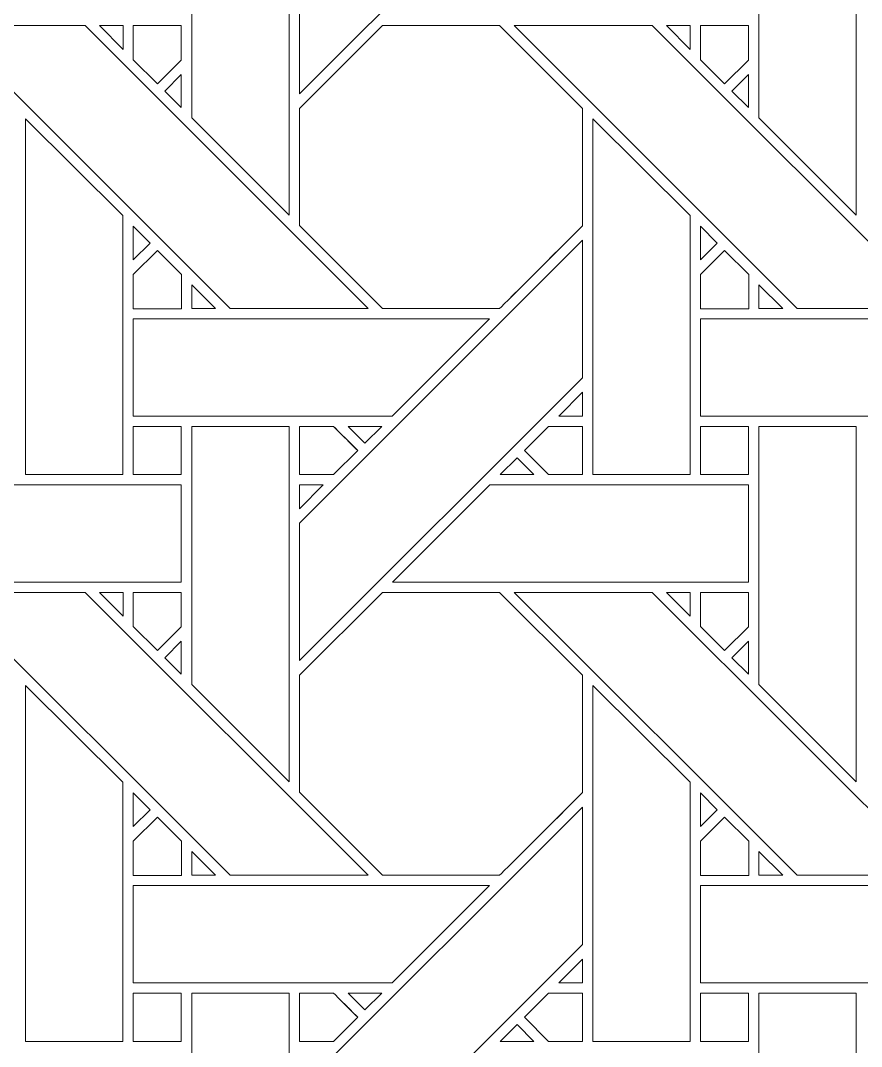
# Model space of a CAD drawing. Header units: inches. Extents: x 6.4 to 18.4, y 3.1 to 15.1.
# Drawn here: x 14.051 to 15.458, y 7.148 to 8.866 of the extents above; entities that cross this region are included whole.
import ezdxf

# ---------------------------------------------------------------- set-up
doc = ezdxf.new("R2010")
doc.units = ezdxf.units.IN
doc.header["$MEASUREMENT"] = 0
doc.layers.add('Design', color=7, linetype='Continuous', lineweight=0)

msp = doc.modelspace()

# ---------------------------------------------------------------- linework, layer by layer
at = {"layer": 'Design'}
for points, knots in [([(18.3821, 15.0948), (18.3821, 15.0948), (6.3829, 15.0948), (6.3829, 15.0948), (6.3829, 15.0948), (6.3829, 3.0948), (6.3829, 3.0948), (6.3829, 3.0948), (18.3829, 3.0948), (18.3829, 3.0948), (18.3829, 3.0948), (18.3829, 15.0948), (18.3829, 15.0948), (18.3829, 15.0948), (18.3821, 15.0948), (18.3821, 15.0948)], [0, 0, 0, 0, 1, 1, 1, 2, 2, 2, 3, 3, 3, 4, 4, 4, 5, 5, 5, 5]), ([(17.6485, 14.3611), (17.6485, 14.3611), (7.1165, 14.3611), (7.1165, 14.3611), (7.1165, 14.3611), (7.1165, 3.8284), (7.1165, 3.8284), (7.1165, 3.8284), (17.6492, 3.8284), (17.6492, 3.8284), (17.6492, 3.8284), (17.6492, 14.3611), (17.6492, 14.3611), (17.6492, 14.3611), (17.6485, 14.3611), (17.6485, 14.3611)], [0, 0, 0, 0, 1, 1, 1, 2, 2, 2, 3, 3, 3, 4, 4, 4, 5, 5, 5, 5]), ([(14.9915, 9.2166), (14.9915, 9.2166), (14.5179, 8.743), (14.5179, 8.743), (14.5179, 8.743), (14.5179, 8.9731), (14.5179, 8.9731), (14.5179, 8.9731), (14.9915, 9.4467), (14.9915, 9.4467), (14.9915, 9.4467), (14.9915, 9.2166), (14.9915, 9.2166)], [0, 0, 0, 0, 1, 1, 1, 2, 2, 2, 3, 3, 3, 4, 4, 4, 4]), ([(14.5007, 8.5401), (14.5007, 8.5401), (14.3378, 8.703), (14.3378, 8.703), (14.3378, 8.703), (14.3378, 9.1352), (14.3378, 9.1352), (14.3378, 9.1352), (14.5007, 9.1352), (14.5007, 9.1352), (14.5007, 9.1352), (14.5007, 8.5401), (14.5007, 8.5401)], [0, 0, 0, 0, 1, 1, 1, 2, 2, 2, 3, 3, 3, 4, 4, 4, 4]), ([(15.2865, 8.703), (15.2865, 8.703), (15.2865, 9.1352), (15.2865, 9.1352), (15.2865, 9.1352), (15.4494, 9.1352), (15.4494, 9.1352), (15.4494, 9.1352), (15.4494, 8.5401), (15.4494, 8.5401), (15.4494, 8.5401), (15.2865, 8.703), (15.2865, 8.703)], [0, 0, 0, 0, 1, 1, 1, 2, 2, 2, 3, 3, 3, 4, 4, 4, 4]), ([(14.4018, 8.3837), (14.4018, 8.3837), (13.9283, 8.8573), (13.9283, 8.8573), (13.9283, 8.8573), (14.1592, 8.8573), (14.1592, 8.8573), (14.1592, 8.8573), (14.6329, 8.3837), (14.6329, 8.3837), (14.6329, 8.3837), (14.4018, 8.3837), (14.4018, 8.3837)], [0, 0, 0, 0, 1, 1, 1, 2, 2, 2, 3, 3, 3, 4, 4, 4, 4]), ([(14.2228, 8.8573), (14.2228, 8.8573), (14.2228, 8.8175), (14.2228, 8.8175), (14.2228, 8.8175), (14.1833, 8.8573), (14.1833, 8.8573), (14.1833, 8.8573), (14.2228, 8.8573), (14.2228, 8.8573)], [0, 0, 0, 0, 1, 1, 1, 2, 2, 2, 3, 3, 3, 3]), ([(14.3203, 8.8573), (14.3203, 8.8573), (14.3203, 8.7997), (14.3203, 8.7997), (14.3203, 8.7997), (14.2803, 8.7598), (14.2803, 8.7598), (14.2803, 8.7598), (14.24, 8.8001), (14.24, 8.8001), (14.24, 8.8001), (14.24, 8.8573), (14.24, 8.8573), (14.24, 8.8573), (14.3203, 8.8573), (14.3203, 8.8573)], [0, 0, 0, 0, 1, 1, 1, 2, 2, 2, 3, 3, 3, 4, 4, 4, 5, 5, 5, 5]), ([(14.2803, 8.7598), (14.2803, 8.7598), (14.24, 8.8001), (14.24, 8.8001), (14.24, 8.8001), (14.24, 8.8573), (14.24, 8.8573), (14.24, 8.8573), (14.3203, 8.8573), (14.3203, 8.8573), (14.3203, 8.8573), (14.3203, 8.7997), (14.3203, 8.7997), (14.3203, 8.7997), (14.2803, 8.7598), (14.2803, 8.7598)], [0, 0, 0, 0, 1, 1, 1, 2, 2, 2, 3, 3, 3, 4, 4, 4, 5, 5, 5, 5]), ([(14.6566, 8.8573), (14.6566, 8.8573), (14.8528, 8.8573), (14.8528, 8.8573), (14.8528, 8.8573), (14.9915, 8.7186), (14.9915, 8.7186), (14.9915, 8.7186), (14.9915, 8.5224), (14.9915, 8.5224), (14.9737, 8.5045), (14.8618, 8.3927), (14.8528, 8.3837), (14.8528, 8.3837), (14.6571, 8.3837), (14.6571, 8.3837), (14.6571, 8.3837), (14.5179, 8.5229), (14.5179, 8.5229), (14.5179, 8.5229), (14.5179, 8.7186), (14.5179, 8.7186), (14.5179, 8.7186), (14.6566, 8.8573), (14.6566, 8.8573)], [0, 0, 0, 0, 1, 1, 1, 2, 2, 2, 3, 3, 3, 4, 4, 4, 5, 5, 5, 6, 6, 6, 7, 7, 7, 8, 8, 8, 8]), ([(14.9915, 8.5224), (14.9735, 8.5042), (14.8616, 8.3925), (14.8528, 8.3837), (14.8528, 8.3837), (14.6571, 8.3837), (14.6571, 8.3837), (14.6571, 8.3837), (14.5179, 8.5229), (14.5179, 8.5229), (14.5179, 8.5229), (14.5179, 8.7186), (14.5179, 8.7186), (14.5179, 8.7186), (14.6566, 8.8573), (14.6566, 8.8573), (14.6566, 8.8573), (14.8528, 8.8573), (14.8528, 8.8573), (14.8528, 8.8573), (14.9915, 8.7186), (14.9915, 8.7186), (14.9915, 8.7186), (14.9915, 8.5224), (14.9915, 8.5224)], [0, 0, 0, 0, 1, 1, 1, 2, 2, 2, 3, 3, 3, 4, 4, 4, 5, 5, 5, 6, 6, 6, 7, 7, 7, 8, 8, 8, 8]), ([(15.3505, 8.3837), (15.3505, 8.3837), (14.877, 8.8573), (14.877, 8.8573), (14.877, 8.8573), (15.1079, 8.8573), (15.1079, 8.8573), (15.1079, 8.8573), (15.5816, 8.3837), (15.5816, 8.3837), (15.5816, 8.3837), (15.3505, 8.3837), (15.3505, 8.3837)], [0, 0, 0, 0, 1, 1, 1, 2, 2, 2, 3, 3, 3, 4, 4, 4, 4]), ([(15.1715, 8.8573), (15.1715, 8.8573), (15.1715, 8.8175), (15.1715, 8.8175), (15.1715, 8.8175), (15.1321, 8.8573), (15.1321, 8.8573), (15.1321, 8.8573), (15.1715, 8.8573), (15.1715, 8.8573)], [0, 0, 0, 0, 1, 1, 1, 2, 2, 2, 3, 3, 3, 3]), ([(15.269, 8.8573), (15.269, 8.8573), (15.269, 8.7997), (15.269, 8.7997), (15.269, 8.7997), (15.2291, 8.7598), (15.2291, 8.7598), (15.2291, 8.7598), (15.1887, 8.8001), (15.1887, 8.8001), (15.1887, 8.8001), (15.1887, 8.8573), (15.1887, 8.8573), (15.1887, 8.8573), (15.269, 8.8573), (15.269, 8.8573)], [0, 0, 0, 0, 1, 1, 1, 2, 2, 2, 3, 3, 3, 4, 4, 4, 5, 5, 5, 5]), ([(15.2291, 8.7598), (15.2291, 8.7598), (15.1887, 8.8001), (15.1887, 8.8001), (15.1887, 8.8001), (15.1887, 8.8573), (15.1887, 8.8573), (15.1887, 8.8573), (15.269, 8.8573), (15.269, 8.8573), (15.269, 8.8573), (15.269, 8.7997), (15.269, 8.7997), (15.269, 8.7997), (15.2291, 8.7598), (15.2291, 8.7598)], [0, 0, 0, 0, 1, 1, 1, 2, 2, 2, 3, 3, 3, 4, 4, 4, 5, 5, 5, 5]), ([(14.3203, 8.7755), (14.3203, 8.7755), (14.3203, 8.7203), (14.3203, 8.7203), (14.3203, 8.7203), (14.2925, 8.7477), (14.2925, 8.7477), (14.2925, 8.7477), (14.3203, 8.7755), (14.3203, 8.7755)], [0, 0, 0, 0, 1, 1, 1, 2, 2, 2, 3, 3, 3, 3]), ([(15.269, 8.7755), (15.269, 8.7755), (15.269, 8.7203), (15.269, 8.7203), (15.269, 8.7203), (15.2412, 8.7477), (15.2412, 8.7477), (15.2412, 8.7477), (15.269, 8.7755), (15.269, 8.7755)], [0, 0, 0, 0, 1, 1, 1, 2, 2, 2, 3, 3, 3, 3]), ([(14.0599, 8.1057), (14.0599, 8.1057), (14.0599, 8.7015), (14.0599, 8.7015), (14.0599, 8.7015), (14.2227, 8.5394), (14.2227, 8.5394), (14.2227, 8.5394), (14.2227, 8.1057), (14.2227, 8.1057), (14.2227, 8.1057), (14.0599, 8.1057), (14.0599, 8.1057)], [0, 0, 0, 0, 1, 1, 1, 2, 2, 2, 3, 3, 3, 4, 4, 4, 4]), ([(15.0087, 8.1057), (15.0087, 8.1057), (15.0087, 8.7015), (15.0087, 8.7015), (15.0087, 8.7015), (15.1714, 8.5394), (15.1714, 8.5394), (15.1714, 8.5394), (15.1714, 8.1057), (15.1714, 8.1057), (15.1714, 8.1057), (15.0087, 8.1057), (15.0087, 8.1057)], [0, 0, 0, 0, 1, 1, 1, 2, 2, 2, 3, 3, 3, 4, 4, 4, 4]), ([(14.24, 8.4651), (14.24, 8.4651), (14.24, 8.5219), (14.24, 8.5219), (14.24, 8.5219), (14.2682, 8.4933), (14.2682, 8.4933), (14.2682, 8.4933), (14.24, 8.4651), (14.24, 8.4651)], [0, 0, 0, 0, 1, 1, 1, 2, 2, 2, 3, 3, 3, 3]), ([(15.1887, 8.4651), (15.1887, 8.4651), (15.1887, 8.5219), (15.1887, 8.5219), (15.1887, 8.5219), (15.2169, 8.4933), (15.2169, 8.4933), (15.2169, 8.4933), (15.1887, 8.4651), (15.1887, 8.4651)], [0, 0, 0, 0, 1, 1, 1, 2, 2, 2, 3, 3, 3, 3]), ([(14.9915, 8.2679), (14.9915, 8.2679), (14.5179, 7.7943), (14.5179, 7.7943), (14.5179, 7.7943), (14.5179, 8.0244), (14.5179, 8.0244), (14.5179, 8.0244), (14.9915, 8.498), (14.9915, 8.498), (14.9915, 8.498), (14.9915, 8.2679), (14.9915, 8.2679)], [0, 0, 0, 0, 1, 1, 1, 2, 2, 2, 3, 3, 3, 4, 4, 4, 4]), ([(14.24, 8.3834), (14.24, 8.3834), (14.24, 8.4407), (14.24, 8.4407), (14.24, 8.4407), (14.2803, 8.4811), (14.2803, 8.4811), (14.2803, 8.4811), (14.3207, 8.4407), (14.3207, 8.4407), (14.3207, 8.4407), (14.3207, 8.3834), (14.3207, 8.3834), (14.3207, 8.3834), (14.24, 8.3834), (14.24, 8.3834)], [0, 0, 0, 0, 1, 1, 1, 2, 2, 2, 3, 3, 3, 4, 4, 4, 5, 5, 5, 5]), ([(14.2803, 8.4811), (14.2803, 8.4811), (14.3207, 8.4407), (14.3207, 8.4407), (14.3207, 8.4407), (14.3207, 8.3834), (14.3207, 8.3834), (14.3207, 8.3834), (14.24, 8.3834), (14.24, 8.3834), (14.24, 8.3834), (14.24, 8.4407), (14.24, 8.4407), (14.24, 8.4407), (14.2803, 8.4811), (14.2803, 8.4811)], [0, 0, 0, 0, 1, 1, 1, 2, 2, 2, 3, 3, 3, 4, 4, 4, 5, 5, 5, 5]), ([(15.1887, 8.3834), (15.1887, 8.3834), (15.1887, 8.4407), (15.1887, 8.4407), (15.1887, 8.4407), (15.2291, 8.4811), (15.2291, 8.4811), (15.2291, 8.4811), (15.2694, 8.4407), (15.2694, 8.4407), (15.2694, 8.4407), (15.2694, 8.3834), (15.2694, 8.3834), (15.2694, 8.3834), (15.1887, 8.3834), (15.1887, 8.3834)], [0, 0, 0, 0, 1, 1, 1, 2, 2, 2, 3, 3, 3, 4, 4, 4, 5, 5, 5, 5]), ([(15.2291, 8.4811), (15.2291, 8.4811), (15.2694, 8.4407), (15.2694, 8.4407), (15.2694, 8.4407), (15.2694, 8.3834), (15.2694, 8.3834), (15.2694, 8.3834), (15.1887, 8.3834), (15.1887, 8.3834), (15.1887, 8.3834), (15.1887, 8.4407), (15.1887, 8.4407), (15.1887, 8.4407), (15.2291, 8.4811), (15.2291, 8.4811)], [0, 0, 0, 0, 1, 1, 1, 2, 2, 2, 3, 3, 3, 4, 4, 4, 5, 5, 5, 5]), ([(14.3379, 8.3837), (14.3379, 8.3837), (14.3379, 8.4235), (14.3379, 8.4235), (14.3379, 8.4235), (14.3776, 8.3837), (14.3776, 8.3837), (14.3776, 8.3837), (14.3379, 8.3837), (14.3379, 8.3837)], [0, 0, 0, 0, 1, 1, 1, 2, 2, 2, 3, 3, 3, 3]), ([(15.2866, 8.3837), (15.2866, 8.3837), (15.2866, 8.4235), (15.2866, 8.4235), (15.2866, 8.4235), (15.3264, 8.3837), (15.3264, 8.3837), (15.3264, 8.3837), (15.2866, 8.3837), (15.2866, 8.3837)], [0, 0, 0, 0, 1, 1, 1, 2, 2, 2, 3, 3, 3, 3]), ([(14.24, 8.2037), (14.24, 8.2037), (14.24, 8.3664), (14.24, 8.3664), (14.24, 8.3664), (14.8357, 8.3664), (14.8357, 8.3664), (14.8357, 8.3664), (14.673, 8.2037), (14.673, 8.2037), (14.673, 8.2037), (14.24, 8.2037), (14.24, 8.2037)], [0, 0, 0, 0, 1, 1, 1, 2, 2, 2, 3, 3, 3, 4, 4, 4, 4]), ([(15.6217, 8.2037), (15.6217, 8.2037), (15.1887, 8.2037), (15.1887, 8.2037), (15.1887, 8.2037), (15.1887, 8.3664), (15.1887, 8.3664), (15.1887, 8.3664), (15.7844, 8.3664), (15.7844, 8.3664), (15.7844, 8.3664), (15.6217, 8.2037), (15.6217, 8.2037)], [0, 0, 0, 0, 1, 1, 1, 2, 2, 2, 3, 3, 3, 4, 4, 4, 4]), ([(14.9517, 8.2038), (14.9517, 8.2038), (14.9915, 8.2435), (14.9915, 8.2435), (14.9915, 8.2435), (14.9915, 8.2038), (14.9915, 8.2038), (14.9915, 8.2038), (14.9517, 8.2038), (14.9517, 8.2038)], [0, 0, 0, 0, 1, 1, 1, 2, 2, 2, 3, 3, 3, 3]), ([(14.24, 8.1865), (14.24, 8.1865), (14.3203, 8.1865), (14.3203, 8.1865), (14.3203, 8.1865), (14.3203, 8.1057), (14.3203, 8.1057), (14.3203, 8.1057), (14.24, 8.1057), (14.24, 8.1057), (14.24, 8.1057), (14.24, 8.1865), (14.24, 8.1865)], [0, 0, 0, 0, 1, 1, 1, 2, 2, 2, 3, 3, 3, 4, 4, 4, 4]), ([(14.24, 8.1057), (14.24, 8.1057), (14.24, 8.1865), (14.24, 8.1865), (14.24, 8.1865), (14.3203, 8.1865), (14.3203, 8.1865), (14.3203, 8.1865), (14.3203, 8.1057), (14.3203, 8.1057), (14.3203, 8.1057), (14.24, 8.1057), (14.24, 8.1057)], [0, 0, 0, 0, 1, 1, 1, 2, 2, 2, 3, 3, 3, 4, 4, 4, 4]), ([(14.5007, 7.5914), (14.5007, 7.5914), (14.3378, 7.7543), (14.3378, 7.7543), (14.3378, 7.7543), (14.3378, 8.1865), (14.3378, 8.1865), (14.3378, 8.1865), (14.5007, 8.1865), (14.5007, 8.1865), (14.5007, 8.1865), (14.5007, 7.5914), (14.5007, 7.5914)], [0, 0, 0, 0, 1, 1, 1, 2, 2, 2, 3, 3, 3, 4, 4, 4, 4]), ([(14.5749, 8.1865), (14.5801, 8.1813), (14.6108, 8.1505), (14.6153, 8.1461), (14.6153, 8.1461), (14.5748, 8.1057), (14.5748, 8.1057), (14.5748, 8.1057), (14.5179, 8.1057), (14.5179, 8.1057), (14.5179, 8.1057), (14.5179, 8.1865), (14.5179, 8.1865), (14.5179, 8.1865), (14.5749, 8.1865), (14.5749, 8.1865)], [0, 0, 0, 0, 1, 1, 1, 2, 2, 2, 3, 3, 3, 4, 4, 4, 5, 5, 5, 5]), ([(14.5179, 8.1057), (14.5179, 8.1057), (14.5179, 8.1865), (14.5179, 8.1865), (14.5179, 8.1865), (14.5749, 8.1865), (14.5749, 8.1865), (14.5749, 8.1865), (14.6153, 8.1461), (14.6153, 8.1461), (14.6153, 8.1461), (14.5748, 8.1057), (14.5748, 8.1057), (14.5748, 8.1057), (14.5179, 8.1057), (14.5179, 8.1057)], [0, 0, 0, 0, 1, 1, 1, 2, 2, 2, 3, 3, 3, 4, 4, 4, 5, 5, 5, 5]), ([(14.5993, 8.1865), (14.5993, 8.1865), (14.6557, 8.1865), (14.6557, 8.1865), (14.6557, 8.1865), (14.6275, 8.1583), (14.6275, 8.1583), (14.6275, 8.1583), (14.5993, 8.1865), (14.5993, 8.1865)], [0, 0, 0, 0, 1, 1, 1, 2, 2, 2, 3, 3, 3, 3]), ([(14.9344, 8.1057), (14.9344, 8.1057), (14.8941, 8.1461), (14.8941, 8.1461), (14.8941, 8.1461), (14.9345, 8.1865), (14.9345, 8.1865), (14.9345, 8.1865), (14.9915, 8.1865), (14.9915, 8.1865), (14.9915, 8.1865), (14.9915, 8.1057), (14.9915, 8.1057), (14.9915, 8.1057), (14.9344, 8.1057), (14.9344, 8.1057)], [0, 0, 0, 0, 1, 1, 1, 2, 2, 2, 3, 3, 3, 4, 4, 4, 5, 5, 5, 5]), ([(14.9915, 8.1057), (14.9915, 8.1057), (14.9344, 8.1057), (14.9344, 8.1057), (14.9344, 8.1057), (14.8941, 8.1461), (14.8941, 8.1461), (14.8941, 8.1461), (14.9345, 8.1865), (14.9345, 8.1865), (14.9345, 8.1865), (14.9915, 8.1865), (14.9915, 8.1865), (14.9915, 8.1865), (14.9915, 8.1057), (14.9915, 8.1057)], [0, 0, 0, 0, 1, 1, 1, 2, 2, 2, 3, 3, 3, 4, 4, 4, 5, 5, 5, 5]), ([(15.1887, 8.1865), (15.1887, 8.1865), (15.269, 8.1865), (15.269, 8.1865), (15.269, 8.1865), (15.269, 8.1057), (15.269, 8.1057), (15.269, 8.1057), (15.1887, 8.1057), (15.1887, 8.1057), (15.1887, 8.1057), (15.1887, 8.1865), (15.1887, 8.1865)], [0, 0, 0, 0, 1, 1, 1, 2, 2, 2, 3, 3, 3, 4, 4, 4, 4]), ([(15.1887, 8.1057), (15.1887, 8.1057), (15.1887, 8.1865), (15.1887, 8.1865), (15.1887, 8.1865), (15.269, 8.1865), (15.269, 8.1865), (15.269, 8.1865), (15.269, 8.1057), (15.269, 8.1057), (15.269, 8.1057), (15.1887, 8.1057), (15.1887, 8.1057)], [0, 0, 0, 0, 1, 1, 1, 2, 2, 2, 3, 3, 3, 4, 4, 4, 4]), ([(15.2865, 7.7543), (15.2865, 7.7543), (15.2865, 8.1865), (15.2865, 8.1865), (15.2865, 8.1865), (15.4494, 8.1865), (15.4494, 8.1865), (15.4494, 8.1865), (15.4494, 7.5914), (15.4494, 7.5914), (15.4494, 7.5914), (15.2865, 7.7543), (15.2865, 7.7543)], [0, 0, 0, 0, 1, 1, 1, 2, 2, 2, 3, 3, 3, 4, 4, 4, 4]), ([(14.8537, 8.1057), (14.8537, 8.1057), (14.8819, 8.1339), (14.8819, 8.1339), (14.8819, 8.1339), (14.9102, 8.1057), (14.9102, 8.1057), (14.9102, 8.1057), (14.8537, 8.1057), (14.8537, 8.1057)], [0, 0, 0, 0, 1, 1, 1, 2, 2, 2, 3, 3, 3, 3]), ([(14.3203, 8.0885), (14.3203, 8.0885), (14.3203, 7.9257), (14.3203, 7.9257), (14.3203, 7.9257), (13.725, 7.9257), (13.725, 7.9257), (13.725, 7.9257), (13.8878, 8.0885), (13.8878, 8.0885), (13.8878, 8.0885), (14.3203, 8.0885), (14.3203, 8.0885)], [0, 0, 0, 0, 1, 1, 1, 2, 2, 2, 3, 3, 3, 4, 4, 4, 4]), ([(14.5577, 8.0885), (14.5577, 8.0885), (14.5179, 8.0487), (14.5179, 8.0487), (14.5179, 8.0487), (14.5179, 8.0885), (14.5179, 8.0885), (14.5179, 8.0885), (14.5577, 8.0885), (14.5577, 8.0885)], [0, 0, 0, 0, 1, 1, 1, 2, 2, 2, 3, 3, 3, 3]), ([(15.269, 8.0885), (15.269, 8.0885), (15.269, 7.9257), (15.269, 7.9257), (15.269, 7.9257), (14.6737, 7.9257), (14.6737, 7.9257), (14.6737, 7.9257), (14.8365, 8.0885), (14.8365, 8.0885), (14.8365, 8.0885), (15.269, 8.0885), (15.269, 8.0885)], [0, 0, 0, 0, 1, 1, 1, 2, 2, 2, 3, 3, 3, 4, 4, 4, 4]), ([(14.4018, 7.435), (14.4018, 7.435), (13.9283, 7.9086), (13.9283, 7.9086), (13.9283, 7.9086), (14.1592, 7.9086), (14.1592, 7.9086), (14.1592, 7.9086), (14.6329, 7.435), (14.6329, 7.435), (14.6329, 7.435), (14.4018, 7.435), (14.4018, 7.435)], [0, 0, 0, 0, 1, 1, 1, 2, 2, 2, 3, 3, 3, 4, 4, 4, 4]), ([(14.2228, 7.9086), (14.2228, 7.9086), (14.2228, 7.8688), (14.2228, 7.8688), (14.2228, 7.8688), (14.1833, 7.9086), (14.1833, 7.9086), (14.1833, 7.9086), (14.2228, 7.9086), (14.2228, 7.9086)], [0, 0, 0, 0, 1, 1, 1, 2, 2, 2, 3, 3, 3, 3]), ([(14.3203, 7.9086), (14.3203, 7.9086), (14.3203, 7.851), (14.3203, 7.851), (14.3203, 7.851), (14.2803, 7.8111), (14.2803, 7.8111), (14.2803, 7.8111), (14.24, 7.8514), (14.24, 7.8514), (14.24, 7.8514), (14.24, 7.9086), (14.24, 7.9086), (14.24, 7.9086), (14.3203, 7.9086), (14.3203, 7.9086)], [0, 0, 0, 0, 1, 1, 1, 2, 2, 2, 3, 3, 3, 4, 4, 4, 5, 5, 5, 5]), ([(14.2803, 7.8111), (14.2803, 7.8111), (14.24, 7.8514), (14.24, 7.8514), (14.24, 7.8514), (14.24, 7.9086), (14.24, 7.9086), (14.24, 7.9086), (14.3203, 7.9086), (14.3203, 7.9086), (14.3203, 7.9086), (14.3203, 7.851), (14.3203, 7.851), (14.3203, 7.851), (14.2803, 7.8111), (14.2803, 7.8111)], [0, 0, 0, 0, 1, 1, 1, 2, 2, 2, 3, 3, 3, 4, 4, 4, 5, 5, 5, 5]), ([(14.6566, 7.9086), (14.6566, 7.9086), (14.8528, 7.9086), (14.8528, 7.9086), (14.8528, 7.9086), (14.9915, 7.7699), (14.9915, 7.7699), (14.9915, 7.7699), (14.9915, 7.5737), (14.9915, 7.5737), (14.9737, 7.5557), (14.8618, 7.444), (14.8528, 7.435), (14.8528, 7.435), (14.6571, 7.435), (14.6571, 7.435), (14.6571, 7.435), (14.5179, 7.5742), (14.5179, 7.5742), (14.5179, 7.5742), (14.5179, 7.7699), (14.5179, 7.7699), (14.5179, 7.7699), (14.6566, 7.9086), (14.6566, 7.9086)], [0, 0, 0, 0, 1, 1, 1, 2, 2, 2, 3, 3, 3, 4, 4, 4, 5, 5, 5, 6, 6, 6, 7, 7, 7, 8, 8, 8, 8]), ([(14.9915, 7.5737), (14.9736, 7.5556), (14.8617, 7.4439), (14.8528, 7.435), (14.8528, 7.435), (14.6571, 7.435), (14.6571, 7.435), (14.6571, 7.435), (14.5179, 7.5742), (14.5179, 7.5742), (14.5179, 7.5742), (14.5179, 7.7699), (14.5179, 7.7699), (14.5179, 7.7699), (14.6566, 7.9086), (14.6566, 7.9086), (14.6566, 7.9086), (14.8528, 7.9086), (14.8528, 7.9086), (14.8528, 7.9086), (14.9915, 7.7699), (14.9915, 7.7699), (14.9915, 7.7699), (14.9915, 7.5737), (14.9915, 7.5737)], [0, 0, 0, 0, 1, 1, 1, 2, 2, 2, 3, 3, 3, 4, 4, 4, 5, 5, 5, 6, 6, 6, 7, 7, 7, 8, 8, 8, 8]), ([(15.3505, 7.435), (15.3505, 7.435), (14.877, 7.9086), (14.877, 7.9086), (14.877, 7.9086), (15.1079, 7.9086), (15.1079, 7.9086), (15.1079, 7.9086), (15.5816, 7.435), (15.5816, 7.435), (15.5816, 7.435), (15.3505, 7.435), (15.3505, 7.435)], [0, 0, 0, 0, 1, 1, 1, 2, 2, 2, 3, 3, 3, 4, 4, 4, 4]), ([(15.1715, 7.9086), (15.1715, 7.9086), (15.1715, 7.8688), (15.1715, 7.8688), (15.1715, 7.8688), (15.1321, 7.9086), (15.1321, 7.9086), (15.1321, 7.9086), (15.1715, 7.9086), (15.1715, 7.9086)], [0, 0, 0, 0, 1, 1, 1, 2, 2, 2, 3, 3, 3, 3]), ([(15.269, 7.9086), (15.269, 7.9086), (15.269, 7.851), (15.269, 7.851), (15.269, 7.851), (15.2291, 7.8111), (15.2291, 7.8111), (15.2291, 7.8111), (15.1887, 7.8514), (15.1887, 7.8514), (15.1887, 7.8514), (15.1887, 7.9086), (15.1887, 7.9086), (15.1887, 7.9086), (15.269, 7.9086), (15.269, 7.9086)], [0, 0, 0, 0, 1, 1, 1, 2, 2, 2, 3, 3, 3, 4, 4, 4, 5, 5, 5, 5]), ([(15.2291, 7.8111), (15.2291, 7.8111), (15.1887, 7.8514), (15.1887, 7.8514), (15.1887, 7.8514), (15.1887, 7.9086), (15.1887, 7.9086), (15.1887, 7.9086), (15.269, 7.9086), (15.269, 7.9086), (15.269, 7.9086), (15.269, 7.851), (15.269, 7.851), (15.269, 7.851), (15.2291, 7.8111), (15.2291, 7.8111)], [0, 0, 0, 0, 1, 1, 1, 2, 2, 2, 3, 3, 3, 4, 4, 4, 5, 5, 5, 5]), ([(14.3203, 7.8268), (14.3203, 7.8268), (14.3203, 7.7716), (14.3203, 7.7716), (14.3203, 7.7716), (14.2925, 7.799), (14.2925, 7.799), (14.2925, 7.799), (14.3203, 7.8268), (14.3203, 7.8268)], [0, 0, 0, 0, 1, 1, 1, 2, 2, 2, 3, 3, 3, 3]), ([(15.269, 7.8268), (15.269, 7.8268), (15.269, 7.7716), (15.269, 7.7716), (15.269, 7.7716), (15.2412, 7.799), (15.2412, 7.799), (15.2412, 7.799), (15.269, 7.8268), (15.269, 7.8268)], [0, 0, 0, 0, 1, 1, 1, 2, 2, 2, 3, 3, 3, 3]), ([(14.0599, 7.157), (14.0599, 7.157), (14.0599, 7.7528), (14.0599, 7.7528), (14.0599, 7.7528), (14.2227, 7.5906), (14.2227, 7.5906), (14.2227, 7.5906), (14.2227, 7.157), (14.2227, 7.157), (14.2227, 7.157), (14.0599, 7.157), (14.0599, 7.157)], [0, 0, 0, 0, 1, 1, 1, 2, 2, 2, 3, 3, 3, 4, 4, 4, 4]), ([(15.0087, 7.157), (15.0087, 7.157), (15.0087, 7.7528), (15.0087, 7.7528), (15.0087, 7.7528), (15.1714, 7.5906), (15.1714, 7.5906), (15.1714, 7.5906), (15.1714, 7.157), (15.1714, 7.157), (15.1714, 7.157), (15.0087, 7.157), (15.0087, 7.157)], [0, 0, 0, 0, 1, 1, 1, 2, 2, 2, 3, 3, 3, 4, 4, 4, 4]), ([(14.24, 7.5164), (14.24, 7.5164), (14.24, 7.5732), (14.24, 7.5732), (14.24, 7.5732), (14.2682, 7.5446), (14.2682, 7.5446), (14.2682, 7.5446), (14.24, 7.5164), (14.24, 7.5164)], [0, 0, 0, 0, 1, 1, 1, 2, 2, 2, 3, 3, 3, 3]), ([(15.1887, 7.5164), (15.1887, 7.5164), (15.1887, 7.5732), (15.1887, 7.5732), (15.1887, 7.5732), (15.2169, 7.5446), (15.2169, 7.5446), (15.2169, 7.5446), (15.1887, 7.5164), (15.1887, 7.5164)], [0, 0, 0, 0, 1, 1, 1, 2, 2, 2, 3, 3, 3, 3]), ([(14.9915, 7.3192), (14.9915, 7.3192), (14.5179, 6.8455), (14.5179, 6.8455), (14.5179, 6.8455), (14.5179, 7.0756), (14.5179, 7.0756), (14.5179, 7.0756), (14.9915, 7.5492), (14.9915, 7.5492), (14.9915, 7.5492), (14.9915, 7.3192), (14.9915, 7.3192)], [0, 0, 0, 0, 1, 1, 1, 2, 2, 2, 3, 3, 3, 4, 4, 4, 4]), ([(14.24, 7.4347), (14.24, 7.4347), (14.24, 7.492), (14.24, 7.492), (14.24, 7.492), (14.2803, 7.5323), (14.2803, 7.5323), (14.2803, 7.5323), (14.3207, 7.492), (14.3207, 7.492), (14.3207, 7.492), (14.3207, 7.4347), (14.3207, 7.4347), (14.3207, 7.4347), (14.24, 7.4347), (14.24, 7.4347)], [0, 0, 0, 0, 1, 1, 1, 2, 2, 2, 3, 3, 3, 4, 4, 4, 5, 5, 5, 5]), ([(14.2803, 7.5323), (14.2803, 7.5323), (14.3207, 7.492), (14.3207, 7.492), (14.3207, 7.492), (14.3207, 7.4347), (14.3207, 7.4347), (14.3207, 7.4347), (14.24, 7.4347), (14.24, 7.4347), (14.24, 7.4347), (14.24, 7.492), (14.24, 7.492), (14.24, 7.492), (14.2803, 7.5323), (14.2803, 7.5323)], [0, 0, 0, 0, 1, 1, 1, 2, 2, 2, 3, 3, 3, 4, 4, 4, 5, 5, 5, 5]), ([(15.1887, 7.4347), (15.1887, 7.4347), (15.1887, 7.492), (15.1887, 7.492), (15.1887, 7.492), (15.2291, 7.5323), (15.2291, 7.5323), (15.2291, 7.5323), (15.2694, 7.492), (15.2694, 7.492), (15.2694, 7.492), (15.2694, 7.4347), (15.2694, 7.4347), (15.2694, 7.4347), (15.1887, 7.4347), (15.1887, 7.4347)], [0, 0, 0, 0, 1, 1, 1, 2, 2, 2, 3, 3, 3, 4, 4, 4, 5, 5, 5, 5]), ([(15.2291, 7.5323), (15.2291, 7.5323), (15.2694, 7.492), (15.2694, 7.492), (15.2694, 7.492), (15.2694, 7.4347), (15.2694, 7.4347), (15.2694, 7.4347), (15.1887, 7.4347), (15.1887, 7.4347), (15.1887, 7.4347), (15.1887, 7.492), (15.1887, 7.492), (15.1887, 7.492), (15.2291, 7.5323), (15.2291, 7.5323)], [0, 0, 0, 0, 1, 1, 1, 2, 2, 2, 3, 3, 3, 4, 4, 4, 5, 5, 5, 5]), ([(14.3379, 7.4349), (14.3379, 7.4349), (14.3379, 7.4747), (14.3379, 7.4747), (14.3379, 7.4747), (14.3776, 7.4349), (14.3776, 7.4349), (14.3776, 7.4349), (14.3379, 7.4349), (14.3379, 7.4349)], [0, 0, 0, 0, 1, 1, 1, 2, 2, 2, 3, 3, 3, 3]), ([(15.2866, 7.4349), (15.2866, 7.4349), (15.2866, 7.4747), (15.2866, 7.4747), (15.2866, 7.4747), (15.3264, 7.4349), (15.3264, 7.4349), (15.3264, 7.4349), (15.2866, 7.4349), (15.2866, 7.4349)], [0, 0, 0, 0, 1, 1, 1, 2, 2, 2, 3, 3, 3, 3]), ([(14.24, 7.255), (14.24, 7.255), (14.24, 7.4177), (14.24, 7.4177), (14.24, 7.4177), (14.8357, 7.4177), (14.8357, 7.4177), (14.8357, 7.4177), (14.673, 7.255), (14.673, 7.255), (14.673, 7.255), (14.24, 7.255), (14.24, 7.255)], [0, 0, 0, 0, 1, 1, 1, 2, 2, 2, 3, 3, 3, 4, 4, 4, 4]), ([(15.6217, 7.255), (15.6217, 7.255), (15.1887, 7.255), (15.1887, 7.255), (15.1887, 7.255), (15.1887, 7.4177), (15.1887, 7.4177), (15.1887, 7.4177), (15.7844, 7.4177), (15.7844, 7.4177), (15.7844, 7.4177), (15.6217, 7.255), (15.6217, 7.255)], [0, 0, 0, 0, 1, 1, 1, 2, 2, 2, 3, 3, 3, 4, 4, 4, 4]), ([(14.9517, 7.255), (14.9517, 7.255), (14.9915, 7.2948), (14.9915, 7.2948), (14.9915, 7.2948), (14.9915, 7.255), (14.9915, 7.255), (14.9915, 7.255), (14.9517, 7.255), (14.9517, 7.255)], [0, 0, 0, 0, 1, 1, 1, 2, 2, 2, 3, 3, 3, 3]), ([(14.24, 7.2377), (14.24, 7.2377), (14.3203, 7.2377), (14.3203, 7.2377), (14.3203, 7.2377), (14.3203, 7.1569), (14.3203, 7.1569), (14.3203, 7.1569), (14.24, 7.1569), (14.24, 7.1569), (14.24, 7.1569), (14.24, 7.2377), (14.24, 7.2377)], [0, 0, 0, 0, 1, 1, 1, 2, 2, 2, 3, 3, 3, 4, 4, 4, 4]), ([(14.24, 7.1569), (14.24, 7.1569), (14.24, 7.2377), (14.24, 7.2377), (14.24, 7.2377), (14.3203, 7.2377), (14.3203, 7.2377), (14.3203, 7.2377), (14.3203, 7.1569), (14.3203, 7.1569), (14.3203, 7.1569), (14.24, 7.1569), (14.24, 7.1569)], [0, 0, 0, 0, 1, 1, 1, 2, 2, 2, 3, 3, 3, 4, 4, 4, 4]), ([(14.5007, 7.2377), (14.5007, 7.2377), (14.5007, 6.6426), (14.5007, 6.6426), (14.5007, 6.6426), (14.3378, 6.8055), (14.3378, 6.8055), (14.3378, 6.8055), (14.3378, 7.2377), (14.3378, 7.2377), (14.3378, 7.2377), (14.5007, 7.2377), (14.5007, 7.2377)], [0, 0, 0, 0, 1, 1, 1, 2, 2, 2, 3, 3, 3, 4, 4, 4, 4]), ([(14.5749, 7.2377), (14.5801, 7.2326), (14.6108, 7.2018), (14.6153, 7.1974), (14.6153, 7.1974), (14.5748, 7.1569), (14.5748, 7.1569), (14.5748, 7.1569), (14.5179, 7.1569), (14.5179, 7.1569), (14.5179, 7.1569), (14.5179, 7.2377), (14.5179, 7.2377), (14.5179, 7.2377), (14.5749, 7.2377), (14.5749, 7.2377)], [0, 0, 0, 0, 1, 1, 1, 2, 2, 2, 3, 3, 3, 4, 4, 4, 5, 5, 5, 5]), ([(14.5179, 7.1569), (14.5179, 7.1569), (14.5179, 7.2377), (14.5179, 7.2377), (14.5179, 7.2377), (14.5749, 7.2377), (14.5749, 7.2377), (14.5803, 7.2324), (14.6111, 7.2016), (14.6153, 7.1974), (14.6153, 7.1974), (14.5748, 7.1569), (14.5748, 7.1569), (14.5748, 7.1569), (14.5179, 7.1569), (14.5179, 7.1569)], [0, 0, 0, 0, 1, 1, 1, 2, 2, 2, 3, 3, 3, 4, 4, 4, 5, 5, 5, 5]), ([(14.5993, 7.2377), (14.5993, 7.2377), (14.6557, 7.2377), (14.6557, 7.2377), (14.6557, 7.2377), (14.6275, 7.2096), (14.6275, 7.2096), (14.6275, 7.2096), (14.5993, 7.2377), (14.5993, 7.2377)], [0, 0, 0, 0, 1, 1, 1, 2, 2, 2, 3, 3, 3, 3]), ([(14.9344, 7.1569), (14.9344, 7.1569), (14.8941, 7.1973), (14.8941, 7.1973), (14.8941, 7.1973), (14.9345, 7.2377), (14.9345, 7.2377), (14.9345, 7.2377), (14.9915, 7.2377), (14.9915, 7.2377), (14.9915, 7.2377), (14.9915, 7.1569), (14.9915, 7.1569), (14.9915, 7.1569), (14.9344, 7.1569), (14.9344, 7.1569)], [0, 0, 0, 0, 1, 1, 1, 2, 2, 2, 3, 3, 3, 4, 4, 4, 5, 5, 5, 5]), ([(14.9915, 7.1569), (14.9915, 7.1569), (14.9344, 7.1569), (14.9344, 7.1569), (14.9344, 7.1569), (14.8941, 7.1973), (14.8941, 7.1973), (14.8941, 7.1973), (14.9345, 7.2377), (14.9345, 7.2377), (14.9345, 7.2377), (14.9915, 7.2377), (14.9915, 7.2377), (14.9915, 7.2377), (14.9915, 7.1569), (14.9915, 7.1569)], [0, 0, 0, 0, 1, 1, 1, 2, 2, 2, 3, 3, 3, 4, 4, 4, 5, 5, 5, 5]), ([(15.1887, 7.2377), (15.1887, 7.2377), (15.269, 7.2377), (15.269, 7.2377), (15.269, 7.2377), (15.269, 7.1569), (15.269, 7.1569), (15.269, 7.1569), (15.1887, 7.1569), (15.1887, 7.1569), (15.1887, 7.1569), (15.1887, 7.2377), (15.1887, 7.2377)], [0, 0, 0, 0, 1, 1, 1, 2, 2, 2, 3, 3, 3, 4, 4, 4, 4]), ([(15.1887, 7.1569), (15.1887, 7.1569), (15.1887, 7.2377), (15.1887, 7.2377), (15.1887, 7.2377), (15.269, 7.2377), (15.269, 7.2377), (15.269, 7.2377), (15.269, 7.1569), (15.269, 7.1569), (15.269, 7.1569), (15.1887, 7.1569), (15.1887, 7.1569)], [0, 0, 0, 0, 1, 1, 1, 2, 2, 2, 3, 3, 3, 4, 4, 4, 4]), ([(15.2865, 6.8055), (15.2865, 6.8055), (15.2865, 7.2377), (15.2865, 7.2377), (15.2865, 7.2377), (15.4494, 7.2377), (15.4494, 7.2377), (15.4494, 7.2377), (15.4494, 6.6426), (15.4494, 6.6426), (15.4494, 6.6426), (15.2865, 6.8055), (15.2865, 6.8055)], [0, 0, 0, 0, 1, 1, 1, 2, 2, 2, 3, 3, 3, 4, 4, 4, 4]), ([(14.8537, 7.157), (14.8537, 7.157), (14.8819, 7.1852), (14.8819, 7.1852), (14.8819, 7.1852), (14.9102, 7.157), (14.9102, 7.157), (14.9102, 7.157), (14.8537, 7.157), (14.8537, 7.157)], [0, 0, 0, 0, 1, 1, 1, 2, 2, 2, 3, 3, 3, 3])]:
    msp.add_open_spline(points, degree=3, knots=knots, dxfattribs=at)

doc.saveas('drawing.dxf')
